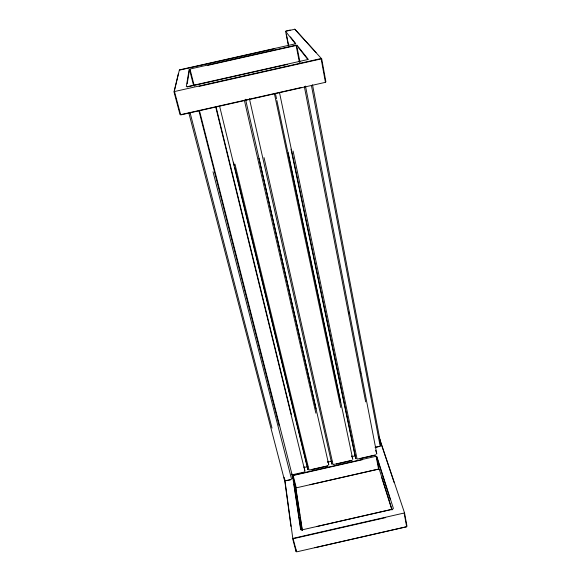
<?xml version="1.0" encoding="UTF-8"?>
<svg xmlns="http://www.w3.org/2000/svg" width="581" height="581" viewBox="0 0 581 581"><rect width="100%" height="100%" fill="white"/><g stroke="black" fill="none" stroke-linecap="round" stroke-linejoin="round"><path stroke-width="0.87" d="M187.198 83.758L189.515 69.546L193.567 85.487M186.29 86.729L189.174 69.335M174.227 91.544L179.384 69.938M178.432 73.446L174.002 91.929L180.045 114.682M314.946 547.672L406.642 526.735L404.194 513.372M406.62 526.756L296.615 551.87L293.107 538.725L385.697 517.598M375.188 447.305L379.204 446.39M375.195 447.428L380.141 446.302M304.03 467.494L307.886 466.659M327.611 462.164L331.889 461.147M351.679 456.644L355.39 455.794M327.902 465.78L309.027 470.087L234.964 164.125M351.941 460.305L333.073 464.604L264.028 157.567M375.98 454.836L357.112 459.128L293.078 151.009M312.251 469.557L327.953 465.977M336.254 464.088L351.948 460.508M360.249 458.62L375.152 455.228M291.931 474.873L304.066 472.106A1.075 0.871 -10.9 0 0 304.902 471.024L215.631 106.65M293.078 475.2L376.074 456.288M362.319 459.738L293.144 475.498L296.274 487.844L378.572 469.121M285.678 480.698L290.616 479.572M286.622 480.683L290.74 479.746M310 484.714L378.58 469.085L376.147 456.593M301.43 530.01L392.872 509.145L316.696 526.553M293.042 538.376L404.107 513.03M285.765 31.054L290.195 30.059M286.68 31.069L293.761 29.478M179.66 69.836L295.039 43.887M179.74 70.069L274.109 48.848M190.002 69.023L296.049 45.173M207.751 65.362L296.128 45.492L299.397 62.276M187.176 86.685L307.414 59.632M187.264 86.939L287.421 64.404M174.525 91.529L321.046 58.558M199.036 86.402L321.148 58.921L325.382 82.081M301.278 87.506L180.633 114.675L174.59 91.9M180.727 114.915L325.396 82.342M294.901 29.253L316.093 52.551M294.625 29.065L321.315 58.449M290.42 36.908L295.751 43.611M296.935 45.1L308.22 59.291M295.54 43.945L285.583 31.352L288.452 45.797M298.409 47.577L307.974 59.676M379.052 437.043L404.558 512.95L406.998 526.306M378.986 437.413L394.129 482.535M379.604 441.153L380.998 445.315L312.52 84.811M375.675 450.384L376.626 453.354M376.829 456.535L393.417 508.52M390.229 499.377L376.648 456.753L379.081 469.252M379.32 469.375L391.899 509.167M381.644 477.379L391.943 509.995M355.049 455.715L355.884 458.721L279.555 92.822M351.839 455.816L352.652 458.816M292.599 538.5L296.085 551.63L295.714 548.965M189.965 112.293L272.01 428.088M188.898 113.186L284.523 480.262M190.067 69.342L194.315 86.111M292.759 475.861L295.896 488.207L302.396 530.424M199.385 110.303L291.894 473.987L292.563 478.424M198.963 110.92L279.163 425.808M213.016 171.758L291.604 479.347M216.045 106.817L291.379 414.529M233.475 162.179L234.332 165.701M234.753 167.459L306.979 465.112M219.64 106.308L307.857 469.659L307.298 466.594M331.177 461.154L331.874 464.19L249.409 98.683M245.531 99.249L316.071 408.915M258.973 158.359L328.81 464.887M244.325 100.092L315.882 413.171M327.996 461.241L328.672 464.277M287.987 151.815L352.82 459.418M275.597 94.333L276.549 98.85M276.905 100.52L287.595 151.22M287.907 152.68L340.575 402.422M274.334 93.338L340.778 407.513M291.016 149.194L354.882 455.119M286.389 34.272L288.474 44.752M296.717 45.441L299.985 62.24M304.342 86.576L365.667 401.849M305.504 86.053L376.822 453.95M348.811 312.033L349.152 313.798M360.431 371.862L360.772 373.641M311.394 85.32L380.17 446.172M321.685 58.696L325.905 81.841M304.139 466.674L304.778 470.29M295.736 488.425L299.861 515.318M300.137 517.09L302.2 530.555M294.022 484.162L300.943 529.807M292.512 475.745L300.66 529.683M284.777 479.347L292.78 538.267M284.617 479.637L290.958 526.379M284.124 477.277L284.421 479.514M291.894 473.987A1.075 0.871 -10 0 1 291.902 474.328"/></g></svg>
